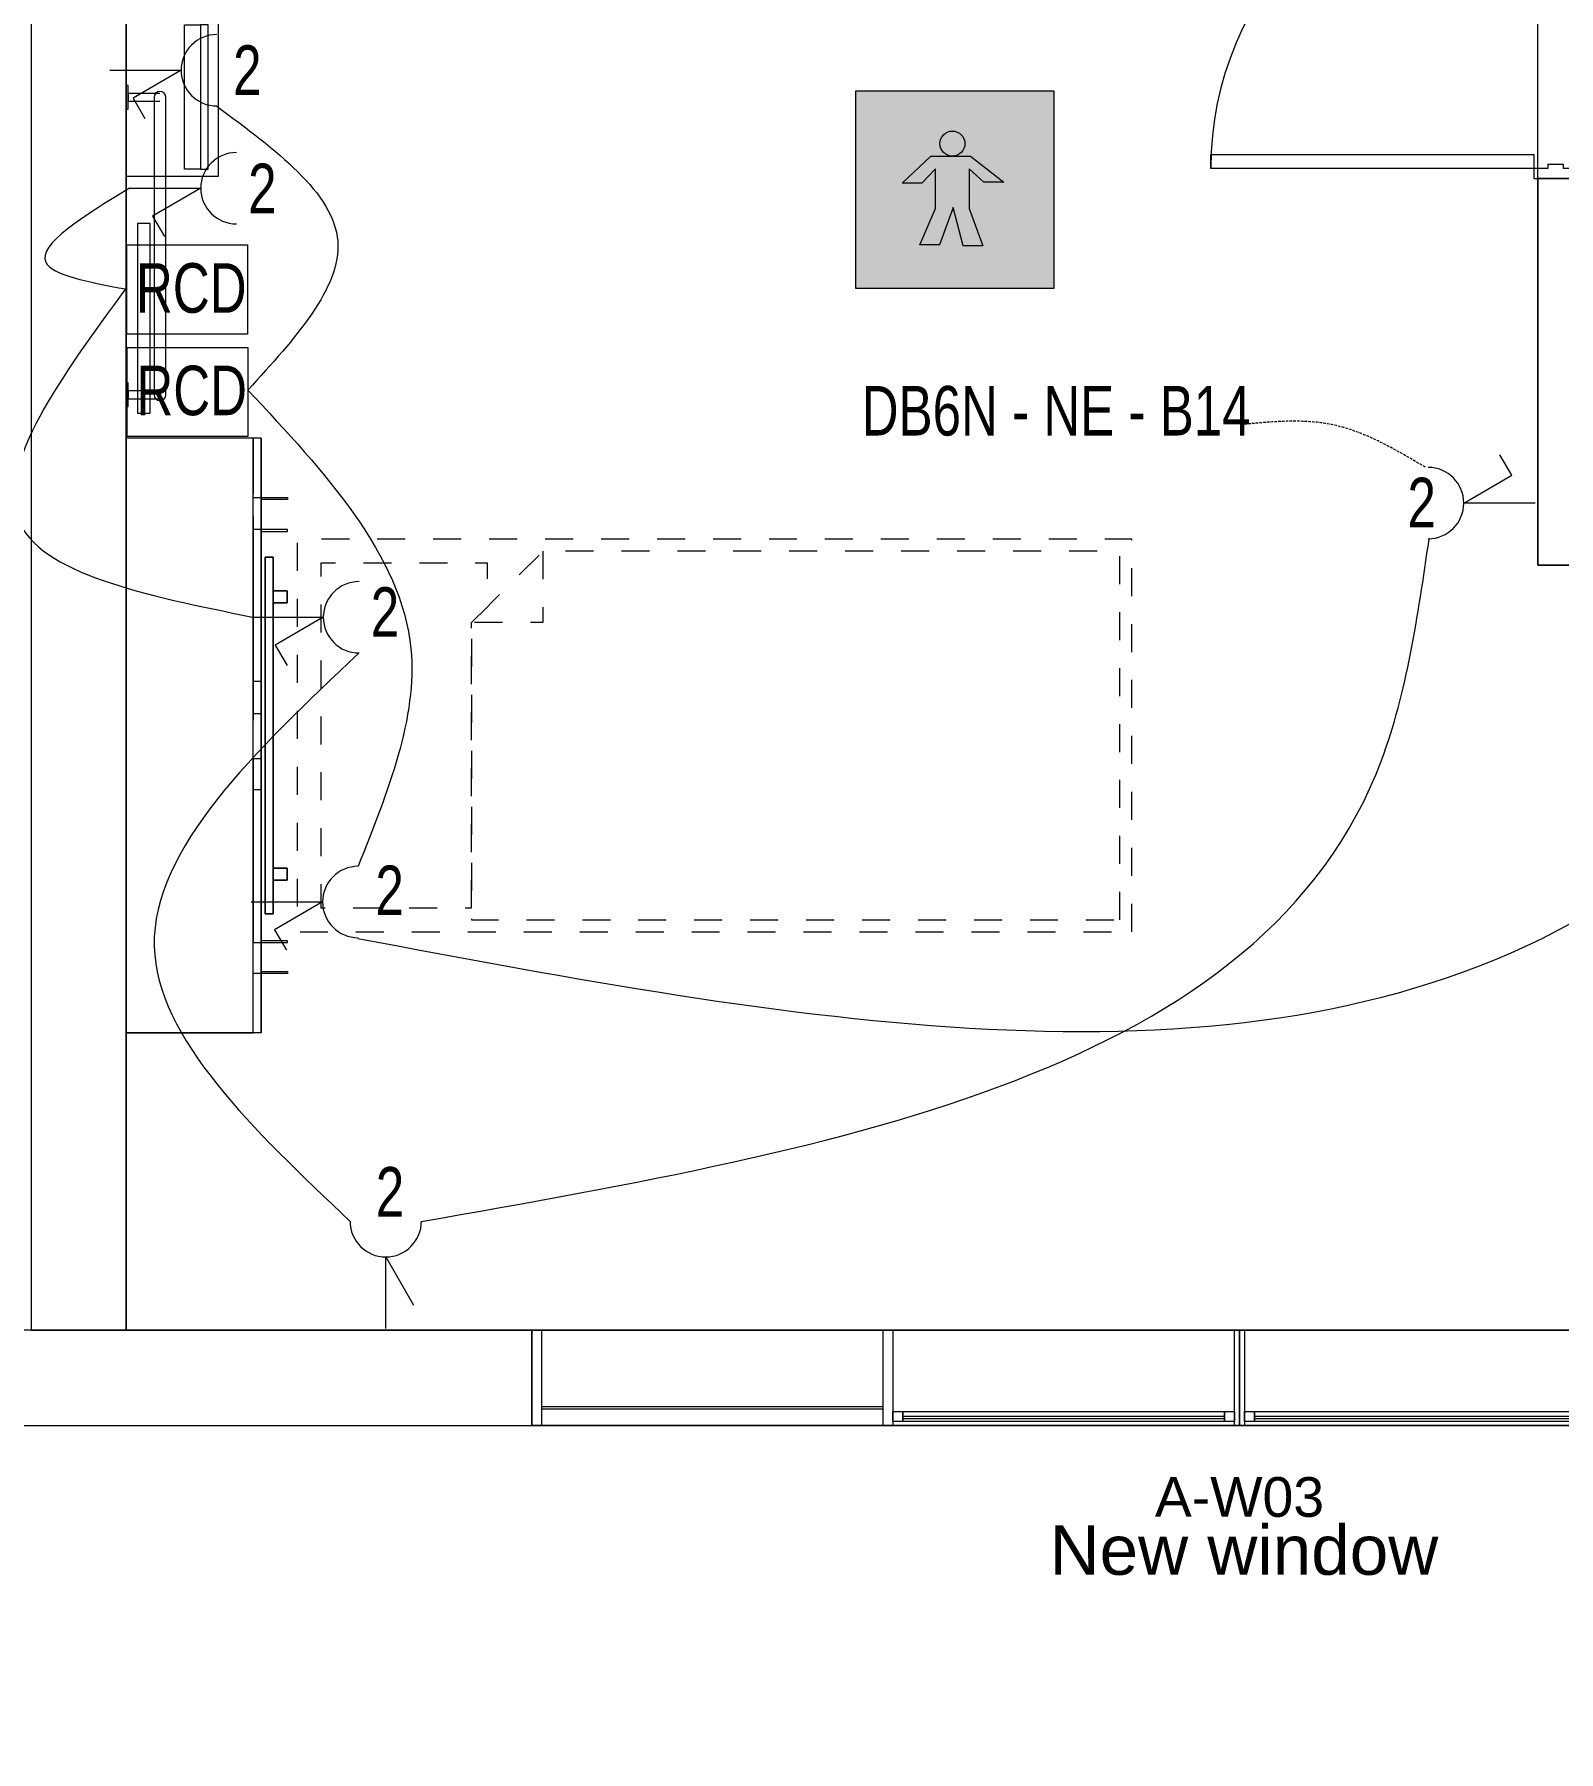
# Model space of a CAD drawing. Header units: millimetres. Extents: x -12392 to 16131, y -4930 to 15514.
# Drawn here: x 6143 to 9987, y -4930 to -598 of the extents above; entities that cross this region are included whole.
import ezdxf

# ---------------------------------------------------------------- set-up
doc = ezdxf.new("R2010")
doc.units = ezdxf.units.MM
for name, pattern in [('IMPORT-Hidden Line', [195.611112, 141.111112, -54.5]), ('IMPORT-Small Dashed', [141.111111, 70.555556, -70.555556]), ('WSP_NZ_Hidden', [9.5, 6.5, -3])]:
    doc.linetypes.add(name, pattern=pattern)
for name, color, linetype, lineweight in [('0_Pen_No__195', 252, 'Continuous', 13), ('_Non Essential Power', 1, 'Continuous', 13), ('A-Des_ Fittings General_Pen_No__81', 251, 'Continuous', 18), ('A-Des_ Fittings Joinery_Pen_No__81', 251, 'Continuous', 18), ('A-Des_ Furniture_Pen_No__81', 251, 'Continuous', 18), ('A-Des_ Walls', 250, 'Continuous', 13), ('A-Des_ Walls_Pen_No__81', 251, 'Continuous', 18), ('ARCHICAD Doors_Pen_No__81', 251, 'Continuous', 18), ('Essential Power - MEC1', 1, 'Continuous', 13), ('L06 Enlarged Ground Proposed Plan 01_GFEnlarged Proposed Plan 01_dwg', 8, 'Continuous', 13), ('New_A-Des_ Floors_Pen_No__89', 7, 'Continuous', 18), ('New_A-Des_ Walls_Pen_No__27', 7, 'Continuous', 18), ('New_A-Des_ Zones_Pen_No__94', 7, 'Continuous', 18), ('New_A-Doc_ Presentation_Furniture 1_50_Pen_No__86', 7, 'Continuous', 18), ('New_ARCHICAD Window Markers_Pen_No__66', 7, 'Continuous', 18), ('New_ARCHICAD Windows_Pen_No__181', 90, 'Continuous', 5), ('New_ARCHICAD Windows_Pen_No__3', 7, 'Continuous', 18), ('Non-Essential Power - MEC', 10, 'Continuous', 13)]:
    doc.layers.add(name, color=color, linetype=linetype, lineweight=lineweight)
doc.styles.add('Arial', font='arial.ttf', dxfattribs={"height": 100})
doc.styles.add('Arial Narrow', font='ARIALN.TTF', dxfattribs={"width": 0.9, "height": 125})
doc.styles.add('Arial_1', font='arial.ttf', dxfattribs={"height": 125})

# ---------------------------------------------------------------- blocks, each defined once
blk = doc.blocks.new('L06 Enlarged Ground Proposed Plan 01_GFEnlarged Proposed Plan 01_dwg_Towel Rail _1377_12__1-12186539-NEW GROUND FLOOR LAYOUT - ELECTRICAL PROPOSED PLAN 01')
at = {"layer": 'A-Des_ Fittings General_Pen_No__81', "color": 254}
blk.add_line((6474.7, -1507.2), (6474.7, -757.2), dxfattribs=at)
at = {"layer": 'A-Des_ Fittings General_Pen_No__81', "color": 254, "flags": 128}
for points in [[(6379.7, -727.2), (6374.7, -727.2), (6374.7, -787.2), (6379.7, -787.2)], [(6379.7, -1477.2), (6374.7, -1477.2), (6374.7, -1537.2), (6379.7, -1537.2)]]:
    blk.add_lwpolyline(points, close=True, dxfattribs=at)
for points in [[(6459.7, -747.2), (6379.7, -747.2), (6379.7, -767.2), (6459.7, -767.2)], [(6444.7, -757.2), (6444.7, -1132.2), (6444.7, -1507.2)], [(6459.7, -1497.2), (6379.7, -1497.2), (6379.7, -1517.2), (6459.7, -1517.2)]]:
    blk.add_lwpolyline(points, dxfattribs=at)
at = {"layer": 'A-Des_ Fittings General_Pen_No__81', "color": 254}
for centre, start, end in [((6459.7, -757.2), 0, 180), ((6459.7, -1507.2), 180, 0)]:
    blk.add_arc(centre, 15, start, end, dxfattribs=at)
blk = doc.blocks.new('L06 Enlarged Ground Proposed Plan 01_GFEnlarged Proposed Plan 01_dwg_Slab_25_1-12186609-NEW GROUND FLOOR LAYOUT - ELECTRICAL PROPOSED PLAN 01')
at = {"layer": 'A-Des_ Fittings Joinery_Pen_No__81', "color": 254, "flags": 128}
blk.add_lwpolyline([(6403.3, -1553.4), (6435.4, -1553.4), (6435.4, -1075.7), (6403.3, -1075.7)], close=True, dxfattribs=at)
blk = doc.blocks.new('L06 Enlarged Ground Proposed Plan 01_GFEnlarged Proposed Plan 01_dwg_Slab_37_1-12186621-NEW GROUND FLOOR LAYOUT - ELECTRICAL PROPOSED PLAN 01')
at = {"layer": 'A-Des_ Fittings Joinery_Pen_No__81', "color": 254, "flags": 128}
blk.add_lwpolyline([(6374.7, -3116.7), (6694.7, -3116.7), (6694.7, -1616.7), (6374.7, -1616.7)], close=True, dxfattribs=at)
blk = doc.blocks.new('L06 Enlarged Ground Proposed Plan 01_GFEnlarged Proposed Plan 01_dwg_CI Tools Window-12186654-NEW GROUND FLOOR LAYOUT - ELECTRICAL PROPOSED PLAN 01')
at = {"layer": 'New_ARCHICAD Windows_Pen_No__181', "color": 53}
for p, q in [((7422.2, -4058.7), (8283.4, -4058.7)), ((7422.2, -4064.7), (8283.4, -4064.7)), ((10080.9, -4058.7), (10942.2, -4058.7)), ((10080.9, -4064.7), (10942.2, -4064.7)), ((8333.4, -4083.7), (9144.7, -4083.7)), ((8333.4, -4089.7), (9144.7, -4089.7)), ((9219.7, -4083.7), (10030.9, -4083.7)), ((9219.7, -4089.7), (10030.9, -4089.7))]:
    blk.add_line(p, q, dxfattribs=at)
at = {"layer": 'New_ARCHICAD Windows_Pen_No__3', "color": 253}
for p, q in [((7422.2, -3866.7), (10942.2, -3866.7)), ((10942.2, -4106.7), (7422.2, -4106.7))]:
    blk.add_line(p, q, dxfattribs=at)
at = {"layer": 'New_ARCHICAD Windows_Pen_No__3', "color": 253, "flags": 128}
for points in [[(7397.2, -4106.7), (7397.2, -3866.7), (7422.2, -3866.7), (7422.2, -4106.7)], [(8283.4, -4106.7), (8283.4, -3866.7), (8308.4, -3866.7), (8308.4, -4106.7)], [(9169.7, -4106.7), (9169.7, -3866.7), (9194.7, -3866.7), (9194.7, -4106.7)], [(10055.9, -4106.7), (10055.9, -3866.7), (10080.9, -3866.7), (10080.9, -4106.7)], [(10967.2, -4106.7), (10967.2, -3866.7), (10942.2, -3866.7), (10942.2, -4106.7)]]:
    blk.add_lwpolyline(points, close=True, dxfattribs=at)
for points in [[(9144.7, -4071.7), (9169.7, -4071.7), (9169.7, -4096.7), (9144.7, -4096.7), (9144.7, -4071.7), (9169.7, -4071.7), (9169.7, -4096.7), (9144.7, -4096.7), (8333.4, -4096.7), (8308.4, -4096.7), (8308.4, -4071.7), (8333.4, -4071.7), (8333.4, -4096.7), (8308.4, -4096.7), (8308.4, -4071.7), (8333.4, -4071.7)], [(8333.4, -4096.7), (8333.4, -4071.7), (9144.7, -4071.7), (9144.7, -4096.7)], [(10030.9, -4071.7), (10055.9, -4071.7), (10055.9, -4096.7), (10030.9, -4096.7), (10030.9, -4071.7), (10055.9, -4071.7), (10055.9, -4096.7), (10030.9, -4096.7), (9219.7, -4096.7), (9194.7, -4096.7), (9194.7, -4071.7), (9219.7, -4071.7), (9219.7, -4096.7), (9194.7, -4096.7), (9194.7, -4071.7), (9219.7, -4071.7)], [(9219.7, -4096.7), (9219.7, -4071.7), (10030.9, -4071.7), (10030.9, -4096.7)]]:
    blk.add_lwpolyline(points, dxfattribs=at)
blk = doc.blocks.new('L06 Enlarged Ground Proposed Plan 01_GFEnlarged Proposed Plan 01_dwg_Wall_13_1-12186657-NEW GROUND FLOOR LAYOUT - ELECTRICAL PROPOSED PLAN 01')
at = {"layer": 'A-Des_ Walls', "color": 10, "flags": 128}
for points in [[(3372.2, -4106.7), (3372.2, -3866.7), (5157.2, -3866.7), (5157.2, -4106.7), (7397.2, -4106.7), (7397.2, -4056.7), (7397.2, -4006.7), (7397.2, -3866.7), (5157.2, -3866.7), (5157.2, -4106.7)], [(7397.2, -3866.7), (7397.2, -4106.7), (9182.2, -4106.7), (9182.2, -3866.7)], [(9182.2, -4106.7), (10967.2, -4106.7), (10967.2, -3866.7), (9182.2, -3866.7)]]:
    blk.add_lwpolyline(points, close=True, dxfattribs=at)
at = {"layer": 'A-Des_ Walls_Pen_No__81', "color": 254}
for p, q in [((7397.2, -3866.7), (6374.7, -3866.7)), ((5157.2, -4106.7), (7397.2, -4106.7))]:
    blk.add_line(p, q, dxfattribs=at)
at = {"layer": 'New_A-Des_ Walls_Pen_No__27', "color": 253, "flags": 128}
blk.add_lwpolyline([(7397.2, -3866.7), (7397.2, -4006.7), (7397.2, -4056.7), (7397.2, -4106.7)], dxfattribs=at)
blk.add_blockref('L06 Enlarged Ground Proposed Plan 01_GFEnlarged Proposed Plan 01_dwg_CI Tools Window-12186654-NEW GROUND FLOOR LAYOUT - ELECTRICAL PROPOSED PLAN 01', (0, 0))
at = {"layer": 'New_ARCHICAD Window Markers_Pen_No__66', "insert": (9182.2, -4237.2), "char_height": 100, "width": 509.309, "attachment_point": 2, "line_spacing_factor": 0.941778, "style": 'Arial'}
blk.add_mtext('A-W03', dxfattribs=at)
blk = doc.blocks.new('L06 Enlarged Ground Proposed Plan 01_GFEnlarged Proposed Plan 01_dwg_CI Tools Door_17__1-12186671-NEW GROUND FLOOR LAYOUT - ELECTRICAL PROPOSED PLAN 01')
at = {"layer": 'ARCHICAD Doors_Pen_No__81', "color": 254, "flags": 128}
for points in [[(9999.7, -131.7), (9959.7, -131.7), (9959.7, -121.7), (9924.7, -121.7), (9924.7, -96.7), (10064.7, -96.7), (10064.7, -121.7), (9999.7, -121.7), (9999.7, -131.7), (9959.7, -131.7), (9959.7, -121.7), (9924.7, -121.7), (9924.7, -96.7), (10064.7, -96.7), (10064.7, -121.7), (9999.7, -121.7)], [(9109.7, -901.7), (9924.7, -901.7), (9924.7, -936.7), (9109.7, -936.7), (9109.7, -901.7), (9924.7, -901.7), (9924.7, -936.7), (9109.7, -936.7)], [(9999.7, -926.7), (9959.7, -926.7), (9959.7, -936.7), (9924.7, -936.7), (9924.7, -961.7), (10064.7, -961.7), (10064.7, -936.7), (9999.7, -936.7), (9999.7, -926.7), (9959.7, -926.7), (9959.7, -936.7), (9924.7, -936.7), (9924.7, -961.7), (10064.7, -961.7), (10064.7, -936.7), (9999.7, -936.7)]]:
    blk.add_lwpolyline(points, close=True, dxfattribs=at)
at = {"layer": 'ARCHICAD Doors_Pen_No__81', "color": 254}
blk.add_arc((9924.7, -936.7), 815, 90, 180, dxfattribs=at)
blk = doc.blocks.new('L06 Enlarged Ground Proposed Plan 01_GFEnlarged Proposed Plan 01_dwg_Wall_26_1-12186672-NEW GROUND FLOOR LAYOUT - ELECTRICAL PROPOSED PLAN 01')
at = {"layer": 'A-Des_ Walls', "color": 10, "flags": 128}
for points in [[(9934.7, 1133.3), (9934.7, -96.7), (10054.7, -96.7), (10054.7, 1133.3)], [(10054.7, -961.7), (9934.7, -961.7), (9934.7, -1936.7), (10054.7, -1936.7)]]:
    blk.add_lwpolyline(points, close=True, dxfattribs=at)
at = {"layer": 'A-Des_ Walls_Pen_No__81', "color": 254, "flags": 128}
for points in [[(9934.7, -96.7), (10054.7, -96.7), (10054.7, 1133.3), (9934.7, 1133.3), (9934.7, -96.7)], [(10054.7, -996.7), (10054.7, -961.7), (9934.7, -961.7), (9934.7, -1936.7), (10054.7, -1936.7), (10054.7, -1116.7)]]:
    blk.add_lwpolyline(points, dxfattribs=at)
blk.add_blockref('L06 Enlarged Ground Proposed Plan 01_GFEnlarged Proposed Plan 01_dwg_CI Tools Door_17__1-12186671-NEW GROUND FLOOR LAYOUT - ELECTRICAL PROPOSED PLAN 01', (0, 0))
blk = doc.blocks.new('L06 Enlarged Ground Proposed Plan 01_GFEnlarged Proposed Plan 01_dwg_Wall_40_1-12186697-NEW GROUND FLOOR LAYOUT - ELECTRICAL PROPOSED PLAN 01')
at = {"layer": 'A-Des_ Walls', "color": 10, "flags": 128}
blk.add_lwpolyline([(6134.7, 1133.3), (6134.7, -3866.7), (6374.7, -3866.7), (6374.7, 1133.3)], close=True, dxfattribs=at)
at = {"layer": 'A-Des_ Walls_Pen_No__81', "color": 254}
blk.add_line((6374.7, -3866.7), (6374.7, 1133.3), dxfattribs=at)
blk = doc.blocks.new('L06 Enlarged Ground Proposed Plan 01_GFEnlarged Proposed Plan 01_dwg_Wall_119_1-12186812-NEW GROUND FLOOR LAYOUT - ELECTRICAL PROPOSED PLAN 01')
at = {"layer": 'A-Des_ Fittings Joinery_Pen_No__81', "color": 254, "flags": 128}
blk.add_lwpolyline([(6725.4, -1916.7), (6725.4, -2816.7), (6745.4, -2816.7), (6745.4, -1916.7)], close=True, dxfattribs=at)
blk = doc.blocks.new('L06 Enlarged Ground Proposed Plan 01_GFEnlarged Proposed Plan 01_dwg_Wall_120_1-12186813-NEW GROUND FLOOR LAYOUT - ELECTRICAL PROPOSED PLAN 01')
at = {"layer": 'A-Des_ Fittings Joinery_Pen_No__81', "color": 254, "flags": 128}
blk.add_lwpolyline([(6694.7, -2425.2), (6694.7, -2889.2), (6714.7, -2889.2), (6714.7, -2425.2)], close=True, dxfattribs=at)
blk = doc.blocks.new('L06 Enlarged Ground Proposed Plan 01_GFEnlarged Proposed Plan 01_dwg_Wall_121_1-12186814-NEW GROUND FLOOR LAYOUT - ELECTRICAL PROPOSED PLAN 01')
at = {"layer": 'A-Des_ Fittings Joinery_Pen_No__81', "color": 254, "flags": 128}
blk.add_lwpolyline([(6714.7, -2889.2), (6781.6, -2889.2), (6781.6, -2884.2), (6714.7, -2884.2)], close=True, dxfattribs=at)
blk = doc.blocks.new('L06 Enlarged Ground Proposed Plan 01_GFEnlarged Proposed Plan 01_dwg_Wall_122_1-12186815-NEW GROUND FLOOR LAYOUT - ELECTRICAL PROPOSED PLAN 01')
at = {"layer": 'A-Des_ Fittings Joinery_Pen_No__81', "color": 254, "flags": 128}
blk.add_lwpolyline([(6714.7, -2311.2), (6714.7, -1847.2), (6694.7, -1847.2), (6694.7, -2311.2)], close=True, dxfattribs=at)
blk = doc.blocks.new('L06 Enlarged Ground Proposed Plan 01_GFEnlarged Proposed Plan 01_dwg_Wall_123_1-12186816-NEW GROUND FLOOR LAYOUT - ELECTRICAL PROPOSED PLAN 01')
at = {"layer": 'A-Des_ Fittings Joinery_Pen_No__81', "color": 254, "flags": 128}
blk.add_lwpolyline([(6714.7, -1852.2), (6781.6, -1852.2), (6781.6, -1847.2), (6714.7, -1847.2)], close=True, dxfattribs=at)
blk = doc.blocks.new('L06 Enlarged Ground Proposed Plan 01_GFEnlarged Proposed Plan 01_dwg_Wall_124_1-12186817-NEW GROUND FLOOR LAYOUT - ELECTRICAL PROPOSED PLAN 01')
at = {"layer": 'A-Des_ Fittings Joinery_Pen_No__81', "color": 254, "flags": 128}
blk.add_lwpolyline([(6780.7, -2701.7), (6745.4, -2701.7), (6745.4, -2731.7), (6780.7, -2731.7)], close=True, dxfattribs=at)
blk = doc.blocks.new('L06 Enlarged Ground Proposed Plan 01_GFEnlarged Proposed Plan 01_dwg_Wall_125_1-12186818-NEW GROUND FLOOR LAYOUT - ELECTRICAL PROPOSED PLAN 01')
at = {"layer": 'A-Des_ Fittings Joinery_Pen_No__81', "color": 254, "flags": 128}
blk.add_lwpolyline([(6780.7, -2001.7), (6745.4, -2001.7), (6745.4, -2031.7), (6780.7, -2031.7)], close=True, dxfattribs=at)
blk = doc.blocks.new('L06 Enlarged Ground Proposed Plan 01_GFEnlarged Proposed Plan 01_dwg_Hospital Bed 24_51__1-12186905-NEW GROUND FLOOR LAYOUT - ELECTRICAL PROPOSED PLAN 01')
at = {"layer": 'A-Des_ Furniture_Pen_No__81', "color": 254, "linetype": 'IMPORT-Small Dashed', "flags": 128}
for points in [[(8910.7, -2861.7), (8910.7, -1871.7), (6805.7, -1871.7), (6805.7, -2861.7)], [(8880.7, -2831.7), (8880.7, -1901.7), (7425.7, -1901.7), (7245.7, -2081.7), (7245.7, -2831.7)], [(7245.7, -2801.7), (7245.7, -2081.7), (7285.7, -2041.7), (7285.7, -1931.7), (6865.7, -1931.7), (6865.7, -2801.7)]]:
    blk.add_lwpolyline(points, close=True, dxfattribs=at)
blk.add_lwpolyline([(7425.7, -1901.7), (7425.7, -2081.7), (7245.7, -2081.7)], dxfattribs=at)
blk = doc.blocks.new('L06 Enlarged Ground Proposed Plan 01_GFEnlarged Proposed Plan 01_dwg_Slab_66_1-12187157-NEW GROUND FLOOR LAYOUT - ELECTRICAL PROPOSED PLAN 01')
at = {"layer": 'New_A-Des_ Floors_Pen_No__89', "color": 253, "flags": 128}
blk.add_lwpolyline([(-11281.4, -4929.5), (-11281.4, -4106.7), (12066.4, -4106.7)], dxfattribs=at)
blk = doc.blocks.new('L06 Enlarged Ground Proposed Plan 01_GFEnlarged Proposed Plan 01_dwg_Cadimage Cabinet_195__1-12187224-NEW GROUND FLOOR LAYOUT - ELECTRICAL PROPOSED PLAN 01')
at = {"layer": 'A-Des_ Fittings Joinery_Pen_No__81', "color": 254, "flags": 128}
for points in [[(6374.7, -956.7), (6374.7, -556.7), (6606.7, -556.7), (6606.7, -956.7), (6374.7, -956.7), (6374.7, -556.7), (6606.7, -556.7), (6606.7, -956.7)], [(6581.7, -938.7), (6581.7, -574.7), (6561.7, -574.7), (6561.7, -938.7)]]:
    blk.add_lwpolyline(points, close=True, dxfattribs=at)
blk.add_lwpolyline([(6561.7, -938.7), (6521.7, -938.7), (6521.7, -574.7), (6561.7, -574.7)], dxfattribs=at)
blk = doc.blocks.new('L06 Enlarged Ground Proposed Plan 01_GFEnlarged Proposed Plan 01_dwg_Cadimage Cabinet_211__1-12187241-NEW GROUND FLOOR LAYOUT - ELECTRICAL PROPOSED PLAN 01')
at = {"layer": 'A-Des_ Fittings Joinery_Pen_No__81', "color": 254, "linetype": 'IMPORT-Hidden Line'}
for p, q in [((6374.7, -3116.2), (6374.7, -2741.7)), ((6694.7, -3116.2), (6694.7, -2741.7))]:
    blk.add_line(p, q, dxfattribs=at)
at = {"layer": 'A-Des_ Fittings Joinery_Pen_No__81', "color": 254, "flags": 128}
blk.add_lwpolyline([(6714.7, -3116.2), (6714.7, -2741.7), (6714.7, -3116.2), (6374.7, -3116.2), (6374.7, -2741.7)], dxfattribs=at)
blk = doc.blocks.new('L06 Enlarged Ground Proposed Plan 01_GFEnlarged Proposed Plan 01_dwg_Cadimage Cabinet_212__1-12187242-NEW GROUND FLOOR LAYOUT - ELECTRICAL PROPOSED PLAN 01')
at = {"layer": 'A-Des_ Fittings Joinery_Pen_No__81', "color": 254, "linetype": 'IMPORT-Hidden Line'}
for p, q in [((6374.7, -2741.7), (6374.7, -2366.7)), ((6694.7, -2741.7), (6694.7, -2366.7))]:
    blk.add_line(p, q, dxfattribs=at)
at = {"layer": 'A-Des_ Fittings Joinery_Pen_No__81', "color": 254}
blk.add_line((6374.7, -2741.7), (6374.7, -2366.7), dxfattribs=at)
at = {"layer": 'A-Des_ Fittings Joinery_Pen_No__81', "color": 254, "flags": 128}
blk.add_lwpolyline([(6714.7, -2366.7), (6714.7, -2741.7)], close=True, dxfattribs=at)
blk = doc.blocks.new('L06 Enlarged Ground Proposed Plan 01_GFEnlarged Proposed Plan 01_dwg_Cadimage Cabinet_213__1-12187243-NEW GROUND FLOOR LAYOUT - ELECTRICAL PROPOSED PLAN 01')
at = {"layer": 'A-Des_ Fittings Joinery_Pen_No__81', "color": 254, "linetype": 'IMPORT-Hidden Line'}
for p, q in [((6374.7, -1616.7), (6374.7, -1991.7)), ((6694.7, -1616.7), (6694.7, -1991.7))]:
    blk.add_line(p, q, dxfattribs=at)
at = {"layer": 'A-Des_ Fittings Joinery_Pen_No__81', "color": 254, "flags": 128}
blk.add_lwpolyline([(6714.7, -1616.7), (6714.7, -1991.7), (6714.7, -1616.7), (6374.7, -1616.7), (6374.7, -1991.7)], dxfattribs=at)
blk = doc.blocks.new('L06 Enlarged Ground Proposed Plan 01_GFEnlarged Proposed Plan 01_dwg_Cadimage Cabinet_214__1-12187244-NEW GROUND FLOOR LAYOUT - ELECTRICAL PROPOSED PLAN 01')
at = {"layer": 'A-Des_ Fittings Joinery_Pen_No__81', "color": 254, "linetype": 'IMPORT-Hidden Line'}
for p, q in [((6374.7, -1991.7), (6374.7, -2366.7)), ((6694.7, -1991.7), (6694.7, -2366.7))]:
    blk.add_line(p, q, dxfattribs=at)
at = {"layer": 'A-Des_ Fittings Joinery_Pen_No__81', "color": 254}
blk.add_line((6374.7, -1991.7), (6374.7, -2366.7), dxfattribs=at)
at = {"layer": 'A-Des_ Fittings Joinery_Pen_No__81', "color": 254, "flags": 128}
blk.add_lwpolyline([(6714.7, -2366.7), (6714.7, -1991.7)], close=True, dxfattribs=at)
blk = doc.blocks.new('L06 Enlarged Ground Proposed Plan 01_GFEnlarged Proposed Plan 01_dwg-12095837-NEW GROUND FLOOR LAYOUT - ELECTRICAL PROPOSED PLAN 01')
at = {"layer": '0_Pen_No__195', "color": 9}
blk.add_line((7397.2, -3866.7), (10967.2, -3866.7), dxfattribs=at)
at = {"layer": 'New_A-Des_ Zones_Pen_No__94', "color": 253, "flags": 128}
for points in [[(6674.7, 173.3), (6374.7, 173.3), (6374.7, -3866.7), (11944.7, -3866.7), (11944.7, -3711.7), (11794.7, -3711.7), (11794.7, -2561.7), (11944.7, -2561.7), (11944.7, -1116.7), (10054.7, -1116.7), (10054.7, -1936.7), (9934.7, -1936.7), (9934.7, 1133.3), (6674.7, 1133.3)], [(6694.7, -1766.7), (6714.7, -1766.7), (6781.6, -1766.7), (6781.6, -1771.7), (6714.7, -1771.7), (6714.7, -2230.7), (6694.7, -2230.7)], [(6725.4, -1916.7), (6745.4, -1916.7), (6745.4, -2001.7), (6780.7, -2001.7), (6780.7, -2031.7), (6745.4, -2031.7), (6745.4, -2701.7), (6780.7, -2701.7), (6780.7, -2731.7), (6745.4, -2731.7), (6745.4, -2816.7), (6725.4, -2816.7)], [(6694.7, -2966.7), (6694.7, -2502.7), (6714.7, -2502.7), (6714.7, -2961.7), (6781.6, -2961.7), (6781.6, -2966.7), (6714.7, -2966.7)]]:
    blk.add_lwpolyline(points, close=True, dxfattribs=at)
for name in ['L06 Enlarged Ground Proposed Plan 01_GFEnlarged Proposed Plan 01_dwg_Wall_40_1-12186697-NEW GROUND FLOOR LAYOUT - ELECTRICAL PROPOSED PLAN 01', 'L06 Enlarged Ground Proposed Plan 01_GFEnlarged Proposed Plan 01_dwg_Wall_26_1-12186672-NEW GROUND FLOOR LAYOUT - ELECTRICAL PROPOSED PLAN 01', 'L06 Enlarged Ground Proposed Plan 01_GFEnlarged Proposed Plan 01_dwg_Cadimage Cabinet_195__1-12187224-NEW GROUND FLOOR LAYOUT - ELECTRICAL PROPOSED PLAN 01', 'L06 Enlarged Ground Proposed Plan 01_GFEnlarged Proposed Plan 01_dwg_Towel Rail _1377_12__1-12186539-NEW GROUND FLOOR LAYOUT - ELECTRICAL PROPOSED PLAN 01', 'L06 Enlarged Ground Proposed Plan 01_GFEnlarged Proposed Plan 01_dwg_Slab_25_1-12186609-NEW GROUND FLOOR LAYOUT - ELECTRICAL PROPOSED PLAN 01', 'L06 Enlarged Ground Proposed Plan 01_GFEnlarged Proposed Plan 01_dwg_Slab_37_1-12186621-NEW GROUND FLOOR LAYOUT - ELECTRICAL PROPOSED PLAN 01', 'L06 Enlarged Ground Proposed Plan 01_GFEnlarged Proposed Plan 01_dwg_Cadimage Cabinet_213__1-12187243-NEW GROUND FLOOR LAYOUT - ELECTRICAL PROPOSED PLAN 01', 'L06 Enlarged Ground Proposed Plan 01_GFEnlarged Proposed Plan 01_dwg_Wall_122_1-12186815-NEW GROUND FLOOR LAYOUT - ELECTRICAL PROPOSED PLAN 01', 'L06 Enlarged Ground Proposed Plan 01_GFEnlarged Proposed Plan 01_dwg_Wall_123_1-12186816-NEW GROUND FLOOR LAYOUT - ELECTRICAL PROPOSED PLAN 01', 'L06 Enlarged Ground Proposed Plan 01_GFEnlarged Proposed Plan 01_dwg_Hospital Bed 24_51__1-12186905-NEW GROUND FLOOR LAYOUT - ELECTRICAL PROPOSED PLAN 01', 'L06 Enlarged Ground Proposed Plan 01_GFEnlarged Proposed Plan 01_dwg_Wall_119_1-12186812-NEW GROUND FLOOR LAYOUT - ELECTRICAL PROPOSED PLAN 01', 'L06 Enlarged Ground Proposed Plan 01_GFEnlarged Proposed Plan 01_dwg_Cadimage Cabinet_214__1-12187244-NEW GROUND FLOOR LAYOUT - ELECTRICAL PROPOSED PLAN 01', 'L06 Enlarged Ground Proposed Plan 01_GFEnlarged Proposed Plan 01_dwg_Wall_125_1-12186818-NEW GROUND FLOOR LAYOUT - ELECTRICAL PROPOSED PLAN 01', 'L06 Enlarged Ground Proposed Plan 01_GFEnlarged Proposed Plan 01_dwg_Cadimage Cabinet_212__1-12187242-NEW GROUND FLOOR LAYOUT - ELECTRICAL PROPOSED PLAN 01', 'L06 Enlarged Ground Proposed Plan 01_GFEnlarged Proposed Plan 01_dwg_Wall_120_1-12186813-NEW GROUND FLOOR LAYOUT - ELECTRICAL PROPOSED PLAN 01', 'L06 Enlarged Ground Proposed Plan 01_GFEnlarged Proposed Plan 01_dwg_Wall_124_1-12186817-NEW GROUND FLOOR LAYOUT - ELECTRICAL PROPOSED PLAN 01', 'L06 Enlarged Ground Proposed Plan 01_GFEnlarged Proposed Plan 01_dwg_Cadimage Cabinet_211__1-12187241-NEW GROUND FLOOR LAYOUT - ELECTRICAL PROPOSED PLAN 01', 'L06 Enlarged Ground Proposed Plan 01_GFEnlarged Proposed Plan 01_dwg_Wall_121_1-12186814-NEW GROUND FLOOR LAYOUT - ELECTRICAL PROPOSED PLAN 01', 'L06 Enlarged Ground Proposed Plan 01_GFEnlarged Proposed Plan 01_dwg_Wall_13_1-12186657-NEW GROUND FLOOR LAYOUT - ELECTRICAL PROPOSED PLAN 01', 'L06 Enlarged Ground Proposed Plan 01_GFEnlarged Proposed Plan 01_dwg_Slab_66_1-12187157-NEW GROUND FLOOR LAYOUT - ELECTRICAL PROPOSED PLAN 01']:
    blk.add_blockref(name, (0, 0))
at = {"layer": 'New_A-Doc_ Presentation_Furniture 1_50_Pen_No__86', "insert": (8703.4, -4358.5), "char_height": 125, "width": 1155.434, "attachment_point": 1, "line_spacing_factor": 0.941778, "style": 'Arial_1'}
blk.add_mtext('New window', dxfattribs=at)
blk = doc.blocks.new('Body Protected')
at = {"layer": '_Non Essential Power'}
h = blk.add_hatch(color=255, dxfattribs=at)
h.dxf.hatch_style = 1
h.paths.add_polyline_path([(12592, -5845.3), (13092, -5845.3), (13092, -5346.8), (12592, -5346.8)])
h.paths.add_polyline_path([(12781.5, -5511.6), (12835.8, -5511.2, -0.414214), (12804.2, -5479.6, -1), (12867.4, -5479.6, -0.414214), (12835.8, -5511.2), (12881.5, -5511.6), (12965.2, -5577), (12915.2, -5577), (12878, -5543.6), (12878, -5643.6), (12912.8, -5737.4), (12862.8, -5737.4), (12837.5, -5640.6), (12803.3, -5734.6), (12753.3, -5734.6), (12793.5, -5643), (12793.5, -5543), (12759, -5579.2), (12709, -5579.2)], flags=16)
h.paths.add_polyline_path([(12867.4, -5479.6, 1), (12804.2, -5479.6, 1)], flags=0)
at = {"layer": '_Non Essential Power', "true_color": 0x139b48}
h = blk.add_hatch(color=114, dxfattribs=at)
h.dxf.hatch_style = 1
h.paths.add_polyline_path([(13092, -5346.8), (12592, -5346.8), (12592, -5845.3), (13092, -5845.3)])
h.paths.add_polyline_path([(12781.5, -5511.6), (12835.8, -5511.2, -0.414214), (12804.2, -5479.6, -1), (12867.4, -5479.6, -0.414214), (12835.8, -5511.2), (12881.5, -5511.6), (12965.2, -5577), (12915.2, -5577), (12878, -5543.6), (12878, -5643.6), (12912.8, -5737.4), (12862.8, -5737.4), (12837.5, -5640.6), (12803.3, -5734.6), (12753.3, -5734.6), (12793.5, -5643), (12793.5, -5543), (12759, -5579.2), (12709, -5579.2)], flags=16)
h.paths.add_polyline_path([(12878, -5543.6), (12915.2, -5577), (12965.2, -5577), (12881.5, -5511.6), (12781.5, -5511.6), (12709, -5579.2), (12759, -5579.2), (12793.5, -5543), (12793.5, -5643), (12753.3, -5734.6), (12803.3, -5734.6), (12837.5, -5640.6), (12862.8, -5737.4), (12912.8, -5737.4), (12878, -5643.6)], flags=0)
h = blk.add_hatch(color=114, dxfattribs=at)
h.dxf.hatch_style = 1
h.paths.add_polyline_path([(12793.5, -5643), (12753.3, -5734.6), (12803.3, -5734.6), (12837.5, -5640.6), (12862.8, -5737.4), (12912.8, -5737.4), (12878, -5643.6), (12878, -5543.6), (12915.2, -5577), (12965.2, -5577), (12881.5, -5511.6), (12781.5, -5511.6), (12709, -5579.2), (12759, -5579.2), (12793.5, -5543)])
h.paths.add_polyline_path([(12867.4, -5479.6, 1), (12804.2, -5479.6, 1)])
at = {"layer": '_Non Essential Power', "color": 255}
for p, q in [((12709, -5579.2), (12781.5, -5511.6)), ((12793.5, -5543), (12759, -5579.2)), ((12781.5, -5511.6), (12881.5, -5511.6)), ((12793.5, -5643), (12793.5, -5543)), ((12915.2, -5577), (12878, -5543.6)), ((12878, -5543.6), (12878, -5643.6)), ((12881.5, -5511.6), (12965.2, -5577)), ((12759, -5579.2), (12709, -5579.2)), ((12965.2, -5577), (12915.2, -5577)), ((12753.3, -5734.6), (12793.5, -5643)), ((12837.5, -5640.6), (12803.3, -5734.6)), ((12862.8, -5737.4), (12837.5, -5640.6)), ((12878, -5643.6), (12912.8, -5737.4)), ((12803.3, -5734.6), (12753.3, -5734.6)), ((12912.8, -5737.4), (12862.8, -5737.4))]:
    blk.add_line(p, q, dxfattribs=at)
blk.add_lwpolyline([(12592, -5346.8), (13092, -5346.8), (13092, -5845.3), (12592, -5845.3)], close=True, dxfattribs=at)
blk.add_circle((12835.8, -5479.6), 31.6, dxfattribs=at)

msp = doc.modelspace()

# ---------------------------------------------------------------- linework, layer by layer
at = {"layer": 'Essential Power - MEC1', "lineweight": 18}
for p, q in [((6333.1, -688.9), (6513.1, -688.9)), ((6513.1, -688.9), (6391.9, -758.9)), ((6391.9, -758.9), (6421.9, -810.9)), ((6689.8, -2786.6), (6869.8, -2786.6)), ((6869.8, -2786.6), (6748.5, -2856.6)), ((6748.5, -2856.6), (6778.5, -2908.5))]:
    msp.add_line(p, q, dxfattribs=at)
at = {"layer": 'Essential Power - MEC1'}
msp.add_lwpolyline([(6377, -1388), (6681.6, -1388), (6681.6, -1612.8), (6377, -1612.8)], close=True, dxfattribs=at)
at = {"layer": 'Essential Power - MEC1', "lineweight": 18}
for centre in [(6603.1, -688.9), (6959.8, -2786.6)]:
    msp.add_arc(centre, 90, 90, 270, dxfattribs=at)
at = {"layer": 'Essential Power - MEC1'}
for points in [[(6603.3, -779.8), (6908.1, -1120.3), (6682.4, -1494.8)], [(6958.5, -2878.4), (9945.3, -2878.4), (11512.5, -1275.1)], [(6681.6, -1495.4), (7092.6, -2148.1), (6959.5, -2696.5)]]:
    msp.add_spline(points, degree=3, dxfattribs=at)
at = {"layer": 'Non-Essential Power - MEC', "lineweight": 18}
for p, q in [((6382.5, -986.5), (6562.5, -986.5)), ((6562.5, -986.5), (6441.2, -1056.5)), ((6441.2, -1056.5), (6471.2, -1108.5)), ((9869.2, -1710.5), (9839.2, -1658.5)), ((9747.9, -1780.5), (9869.2, -1710.5)), ((9927.9, -1780.5), (9747.9, -1780.5)), ((6691.7, -2068.6), (6871.7, -2068.6)), ((6871.7, -2068.6), (6750.5, -2138.6)), ((6750.5, -2138.6), (6780.5, -2190.5)), ((7029.1, -3861.9), (7029.1, -3681.9)), ((7029.1, -3681.9), (7099.1, -3803.1))]:
    msp.add_line(p, q, dxfattribs=at)
at = {"layer": 'Non-Essential Power - MEC'}
msp.add_lwpolyline([(6375.9, -1129.5), (6680.5, -1129.5), (6680.5, -1354.3), (6375.9, -1354.3)], close=True, dxfattribs=at)
at = {"layer": 'Non-Essential Power - MEC', "lineweight": 18}
for centre, start, end in [((6652.5, -986.5), 90, 270), ((9657.9, -1780.5), 270, 90), ((6961.7, -2068.6), 90, 270), ((7029.1, -3591.9), 180, 0)]:
    msp.add_arc(centre, 90, start, end, dxfattribs=at)
at = {"layer": 'Non-Essential Power - MEC'}
for points in [[(6382.7, -986.1), (6171.7, -1172.7), (6373, -1240.5)], [(6373, -1240.5), (6101.7, -1821.1), (6693.4, -2068.1)], [(7118.3, -3592.6), (9541.2, -2427.3), (9660.4, -1871.7)], [(6961.3, -2158.9), (6445.3, -2897.8), (6939.7, -3592.3)]]:
    msp.add_spline(points, degree=3, dxfattribs=at)
at = {"layer": 'Non-Essential Power - MEC', "color": 18, "linetype": 'WSP_NZ_Hidden', "true_color": 0x000000}
msp.add_spline([(9650.7, -1690), (9415.2, -1582.7), (9185, -1582.7)], degree=3, dxfattribs=at)

# ---------------------------------------------------------------- block references
at = {"layer": '_Non Essential Power'}
msp.add_blockref('Body Protected', (-4377.6, 4605.8), dxfattribs=at)
at = {"layer": 'L06 Enlarged Ground Proposed Plan 01_GFEnlarged Proposed Plan 01_dwg', "color": 253, "lineweight": 18}
msp.add_blockref('L06 Enlarged Ground Proposed Plan 01_GFEnlarged Proposed Plan 01_dwg-12095837-NEW GROUND FLOOR LAYOUT - ELECTRICAL PROPOSED PLAN 01', (0, 0), dxfattribs=at)

# ---------------------------------------------------------------- texts
at = {"layer": 'Essential Power - MEC1', "color": 1, "char_height": 125, "attachment_point": 1, "style": 'Arial Narrow'}
for s, insert, width in [('2', (6644.3, -626.1), 86.582), ('RCD', (6400.2, -1433.9), 155.127), ('2', (7003.1, -2694.8), 86.582)]:
    msp.add_mtext(s, dxfattribs=dict(at, insert=insert, width=width))
at = {"layer": 'Non-Essential Power - MEC', "color": 1, "char_height": 125, "attachment_point": 1, "style": 'Arial Narrow'}
for s, insert, width in [('2', (6682.2, -924.5), 86.582), ('RCD', (6399.1, -1175.5), 155.127), ('2', (9605.9, -1716.7), 86.582), ('2', (6991.3, -1992.8), 86.582), ('2', (7004, -3455.1), 86.582)]:
    msp.add_mtext(s, dxfattribs=dict(at, insert=insert, width=width))
at = {"layer": 'Non-Essential Power - MEC', "color": 7, "insert": (8229.4, -1485.1), "char_height": 125, "width": 3279.303, "attachment_point": 1, "style": 'Arial Narrow'}
msp.add_mtext('DB6N - NE - B14', dxfattribs=at)

doc.saveas('drawing.dxf')
